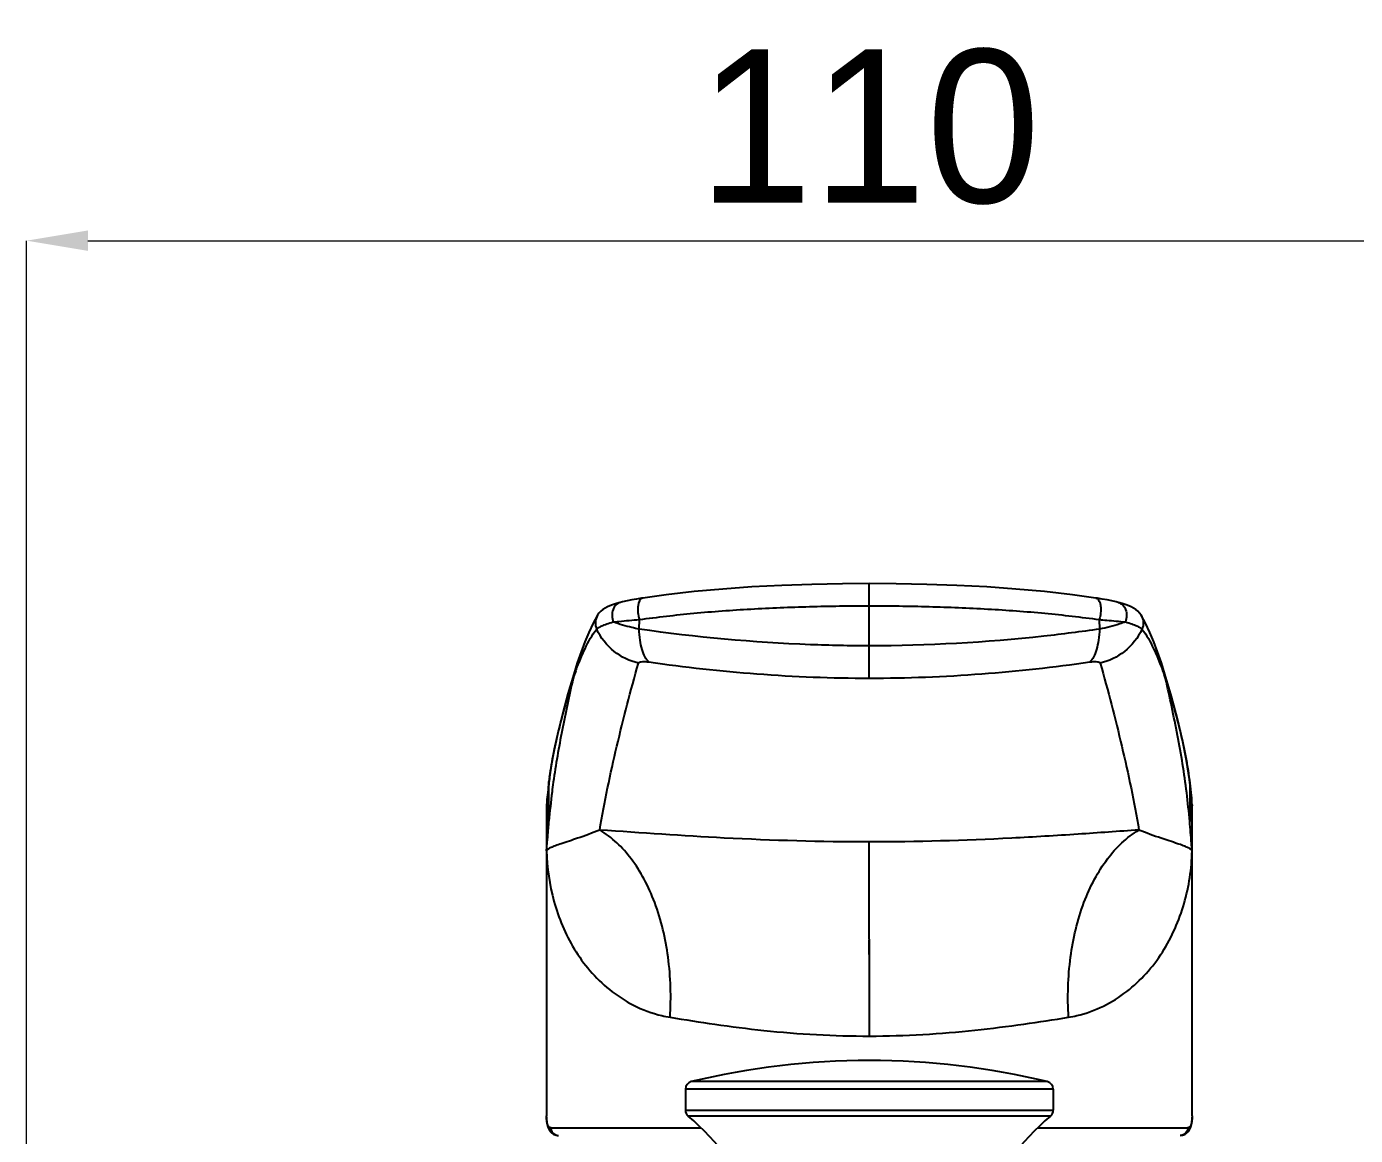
# Model space of a CAD drawing. Extents: x 0 to 1128, y 0 to 827.
# Drawn here: x 617.5 to 704.2, y 314 to 386.4 of the extents above; entities that cross this region are included whole.
import ezdxf

# ---------------------------------------------------------------- set-up
doc = ezdxf.new("R2010")
doc.units = 0
doc.header["$LTSCALE"] = 3
doc.header["$MEASUREMENT"] = 0
doc.header["$PDMODE"] = 3
doc.header["$PDSIZE"] = -10
doc.layers.get('0').update_dxf_attribs({"linetype": 'CONTINUOUS'})
doc.layers.get('DEFPOINTS').update_dxf_attribs({"linetype": 'CONTINUOUS'})
doc.styles.add('Daelim Dimension', font='')
doc.styles.get('Daelim Dimension').set_extended_font_data('나눔고딕')
doc.dimstyles.new('DEFAULT', dxfattribs={"dimscale": 2, "dimtxt": 2, "dimasz": 2, "dimexe": 0, "dimexo": 2, "dimgap": 1, "dimtad": 1, "dimdec": 1, "dimzin": 9, "dimdsep": 46, "dimtxsty": 'Daelim Dimension', "dimcen": 0.5, "dimclrd": 252, "dimclre": 252, "dimclrt": 3, "dimadec": 1, "dimazin": 0, "dimtfac": 1, "dimtdec": 1, "dimtix": 1, "dimtmove": 0, "dimatfit": 3, "dimfxl": 1, "dimtolj": 1, "dimtzin": 1, "dimlwd": 9, "dimlwe": 9, "dimarcsym": 0})

# ---------------------------------------------------------------- blocks, each defined once
blk = doc.blocks.new('*D6')
at = {"color": 5, "lineweight": 9, "ltscale": 0.5, "transparency": 16777216}
for p, q in [((617.498, 297.233), (617.498, 372.395)), ((621.498, 372.395), (723.499, 372.395)), ((727.499, 297.233), (727.499, 372.395))]:
    blk.add_line(p, q, dxfattribs=at)
at = {"color": 5, "ltscale": 0.5, "transparency": 16777216}
for points in [[(621.498, 373.061), (621.498, 371.728), (617.498, 372.395)], [(723.499, 373.061), (723.499, 371.728), (727.499, 372.395)]]:
    blk.add_solid(points, dxfattribs=at)
at = {"layer": 'DEFPOINTS', "color": 0, "ltscale": 0.5, "transparency": 16777216}
for p in [(727.499, 372.395), (617.498, 293.233), (727.499, 293.233)]:
    blk.add_point(p, dxfattribs=at)
at = {"color": 7, "ltscale": 0.5, "transparency": 16777216, "insert": (672.498, 379.803), "char_height": 10, "attachment_point": 5, "style": 'Daelim Dimension'}
blk.add_mtext('\\A1;110', dxfattribs=at)

msp = doc.modelspace()

# ---------------------------------------------------------------- linework, layer by layer
at = {"color": 7, "linetype": 'Continuous'}
for p, q in [((672.498, 343.851), (672.498, 350.018)), ((656.249, 348.788), (656.248, 348.788)), ((688.748, 348.788), (688.749, 348.788)), ((654.762, 347.958), (654.469, 347.435)), ((654.763, 347.96), (654.762, 347.958)), ((690.234, 347.959), (690.235, 347.958)), ((657.473, 347.048), (657.494, 347.671)), ((687.503, 347.672), (687.524, 347.048)), ((653.205, 344.108), (653.205, 344.107)), ((692.219, 342.642), (691.792, 344.108)), ((651.54, 336.578), (651.48, 336.033)), ((651.573, 336.939), (651.496, 336.24)), ((651.586, 336.994), (651.54, 336.578)), ((651.552, 336.688), (651.558, 336.798)), ((651.589, 334.475), (651.552, 336.688)), ((651.592, 337.103), (651.573, 336.939)), ((651.585, 334.507), (651.586, 336.994)), ((651.586, 336.994), (651.592, 337.103)), ((651.586, 336.994), (651.598, 337.102)), ((651.586, 336.994), (651.599, 337.102)), ((651.592, 337.103), (651.592, 337.103)), ((651.872, 337.061), (651.872, 337.056)), ((651.875, 337.061), (651.874, 337.056)), ((693.515, 336.106), (693.386, 337.239)), ((693.412, 336.986), (693.412, 334.5)), ((693.412, 336.986), (693.521, 335.995)), ((651.449, 335.737), (651.438, 335.576)), ((651.457, 335.846), (651.449, 335.737)), ((651.466, 335.952), (651.457, 335.846)), ((651.476, 336.056), (651.466, 335.952)), ((651.481, 336.105), (651.475, 335.995)), ((651.48, 336.033), (651.475, 335.995)), ((651.486, 333.233), (651.475, 335.995)), ((651.481, 336.105), (651.476, 336.056)), ((651.496, 336.24), (651.481, 336.105)), ((693.521, 336.052), (693.515, 336.105)), ((693.515, 336.105), (693.521, 335.996)), ((693.559, 335.576), (693.548, 335.73)), ((651.433, 335.441), (651.432, 335.408)), ((651.432, 335.409), (651.432, 315.289)), ((651.438, 335.576), (651.436, 335.508)), ((651.436, 335.508), (651.436, 332.585)), ((693.56, 335.563), (693.559, 335.576)), ((693.559, 335.576), (693.561, 335.507)), ((693.561, 332.585), (693.561, 335.507)), ((693.564, 315.289), (693.564, 335.43)), ((651.486, 333.233), (651.589, 334.475)), ((651.518, 333.631), (651.556, 334.1)), ((651.556, 334.1), (651.574, 334.313)), ((651.58, 334.376), (651.589, 334.475)), ((651.589, 334.474), (651.591, 334.507)), ((651.436, 332.585), (651.518, 333.631)), ((672.499, 320.493), (672.498, 333.162)), ((672.498, 325.812), (672.498, 326.778)), ((672.499, 323.413), (672.499, 324.122)), ((684.115, 317.52), (660.881, 317.52)), ((660.498, 317.033), (660.498, 315.656)), ((684.498, 317.033), (660.498, 317.033)), ((684.498, 317.033), (684.498, 315.656)), ((651.434, 315.214), (651.434, 315.206)), ((651.434, 315.207), (651.438, 315.066)), ((660.498, 315.656), (684.498, 315.656)), ((684.326, 315.278), (660.671, 315.278)), ((693.558, 315.062), (693.563, 315.207)), ((693.563, 315.214), (693.563, 315.207)), ((651.572, 314.429), (651.652, 314.295)), ((651.711, 314.511), (661.504, 314.513)), ((683.493, 314.513), (693.284, 314.511))]:
    msp.add_line(p, q, dxfattribs=at)
for points in [[(672.498, 350.018), (670.743, 350.007), (668.755, 349.969), (666.784, 349.901), (664.839, 349.8), (662.93, 349.665), (661.062, 349.494), (659.246, 349.286), (657.72, 349.076)], [(687.276, 349.076), (685.75, 349.286), (683.934, 349.494), (682.067, 349.665), (680.157, 349.8), (678.213, 349.901), (676.241, 349.969), (674.253, 350.007), (672.498, 350.018)], [(656.249, 348.788), (656.16, 348.765), (655.936, 348.701), (655.738, 348.636), (655.561, 348.568), (655.401, 348.497), (655.253, 348.418), (655.112, 348.327), (654.979, 348.219), (654.855, 348.088), (654.763, 347.96)], [(657.721, 349.076), (657.624, 349.061), (657.311, 349.01), (656.999, 348.954), (656.692, 348.892), (656.393, 348.824), (656.248, 348.788)], [(688.749, 348.788), (688.615, 348.821), (688.317, 348.889), (688.011, 348.951), (687.7, 349.008), (687.388, 349.059), (687.276, 349.076)], [(690.234, 347.959), (690.135, 348.097), (690.012, 348.224), (689.881, 348.33), (689.741, 348.419), (689.595, 348.497), (689.436, 348.568), (689.261, 348.635), (689.065, 348.699), (688.844, 348.763), (688.748, 348.788)], [(690.811, 346.828), (690.529, 347.431), (690.235, 347.958)], [(654.469, 347.435), (654.187, 346.832), (653.937, 346.22), (653.692, 345.571), (653.44, 344.846), (653.205, 344.109)], [(691.791, 344.108), (691.558, 344.842), (691.306, 345.567), (691.061, 346.216), (690.811, 346.828)], [(653.205, 344.107), (652.832, 342.834), (652.488, 341.575), (652.189, 340.372), (651.936, 339.221), (651.732, 338.117), (651.592, 337.103)], [(693.386, 337.239), (693.203, 338.485), (692.937, 339.808), (692.605, 341.196), (692.219, 342.642)], [(693.548, 335.73), (693.54, 335.841), (693.531, 335.948), (693.521, 336.052)], [(651.438, 335.577), (651.434, 335.509), (651.433, 335.441)], [(693.564, 335.43), (693.563, 335.498), (693.56, 335.563)], [(651.438, 315.066), (651.453, 314.885), (651.478, 314.723)], [(693.518, 314.72), (693.543, 314.882), (693.558, 315.062)], [(651.478, 314.723), (651.516, 314.572), (651.572, 314.429)], [(651.652, 314.295), (651.765, 314.173), (651.905, 314.081), (652.055, 314.028), (652.204, 314.011)], [(692.792, 314.011), (692.941, 314.028), (693.091, 314.08), (693.23, 314.172), (693.343, 314.293), (693.424, 314.427)], [(693.424, 314.427), (693.48, 314.57), (693.518, 314.72)]]:
    msp.add_lwpolyline(points, dxfattribs=at)
for centre, radius, start, end in [((670.523, 337.931), 18.332, 159.31985, 160.29184), ((674.491, 337.933), 18.314, 19.6429, 20.69102), ((670.057, 338.098), 17.836, 160.2915, 161.27749), ((674.961, 338.101), 17.814, 18.73121, 19.64255), ((690.861, 343.827), 0.972, 359.53191, 16.78443), ((668.419, 335.135), 16.936, 172.32908, 173.3317), ((667.535, 334.497), 16.131, 175.73438, 176.15918), ((662.261, 334.898), 10.842, 174.90458, 175.77422), ((652.421, 336.036), 0.941, 175.69885, 180.13469), ((652.438, 336.034), 0.959, 173.47245, 175.70525), ((682.895, 334.913), 10.682, 4.21493, 5.08965), ((677.341, 334.492), 16.251, 3.82823, 4.25499), ((652.915, 335.41), 1.482, 176.20987, 180.04842), ((670.802, 334.276), 19.406, 176.1524, 176.35982), ((673.558, 334.236), 20.043, 3.63536, 3.83585), ((692.097, 335.41), 1.467, 0.5779, 3.80214), ((691.98, 335.408), 1.584, 359.99861, 0.61072), ((660.738, 329.392), 7.769, 256.74519, 260.79418), ((684.223, 329.588), 7.968, 279.2334, 283.17939), ((672.565, 268.904), 50, 90.07697, 103.51384), ((672.431, 268.904), 50, 76.48616, 89.92303), ((660.998, 317.033), 0.5, 103.51384, 180), ((683.998, 317.033), 0.5, 0, 76.48616), ((660.998, 315.656), 0.5, 180, 229.0931), ((647.574, 300.163), 20, 4.99481, 49.0931), ((697.422, 300.163), 20, 130.9069, 175.00519), ((683.998, 315.656), 0.5, 310.9069, 0), ((652.205, 314.5), 0.488, 257.98529, 269.95052)]:
    msp.add_arc(centre, radius, start, end, dxfattribs=at)
for points, knots in [([(656.248, 348.788), (656.142, 348.761), (655.933, 348.637), (655.744, 348.315), (655.686, 347.919), (655.736, 347.646), (655.783, 347.515)], [0, 0, 0, 0, 0.218161, 0.457334, 0.721858, 1, 1, 1, 1]), ([(657.72, 349.076), (657.53, 349.047), (657.408, 348.697), (657.384, 348.37), (657.395, 348.055), (657.443, 347.822), (657.494, 347.671)], [0, 0, 0, 0, 0.382131, 0.527923, 0.684213, 1, 1, 1, 1]), ([(687.276, 349.076), (687.311, 349.07), (687.387, 349.038), (687.479, 348.932), (687.551, 348.773), (687.616, 348.49), (687.613, 348.11), (687.549, 347.809), (687.503, 347.671)], [0, 0, 0, 0, 0.068338, 0.154927, 0.267618, 0.404665, 0.717472, 1, 1, 1, 1]), ([(688.749, 348.788), (688.855, 348.761), (689.063, 348.637), (689.252, 348.315), (689.311, 347.919), (689.26, 347.646), (689.214, 347.515)], [0, 0, 0, 0, 0.218161, 0.457335, 0.721859, 1, 1, 1, 1]), ([(654.762, 347.958), (654.679, 347.824), (654.577, 347.508), (654.638, 347.182), (654.704, 347.037)], [0, 0, 0, 0, 0.498598, 1, 1, 1, 1]), ([(657.494, 347.671), (658.672, 347.835), (661.09, 348.115), (664.796, 348.382), (668.618, 348.536), (671.199, 348.57), (672.498, 348.569)], [0, 0, 0, 0, 0.237223, 0.485332, 0.740814, 1, 1, 1, 1]), ([(672.498, 348.569), (673.798, 348.57), (676.379, 348.536), (680.201, 348.382), (683.906, 348.115), (686.325, 347.835), (687.503, 347.671)], [0, 0, 0, 0, 0.259186, 0.514667, 0.762775, 1, 1, 1, 1]), ([(690.235, 347.958), (690.318, 347.823), (690.42, 347.507), (690.358, 347.181), (690.292, 347.035)], [0, 0, 0, 0, 0.498577, 1, 1, 1, 1]), ([(653.373, 344.405), (653.547, 344.867), (653.929, 345.772), (654.389, 346.659), (654.704, 347.037)], [0, 0, 0, 0, 0.500964, 1, 1, 1, 1]), ([(654.704, 347.036), (654.734, 347.079), (654.844, 347.165), (655.066, 347.278), (655.389, 347.401), (655.64, 347.476), (655.783, 347.515)], [0, 0, 0, 0, 0.133169, 0.34025, 0.627941, 1, 1, 1, 1]), ([(657.426, 344.825), (656.855, 344.962), (655.737, 345.502), (654.962, 346.481), (654.704, 347.036)], [0, 0, 0, 0, 0.489884, 1, 1, 1, 1]), ([(655.783, 347.515), (655.907, 347.528), (656.477, 347.587), (657.047, 347.636), (657.494, 347.671)], [0, 0, 0, 0, 0.217971, 1, 1, 1, 1]), ([(657.473, 347.048), (657.313, 347.079), (656.742, 347.201), (656.179, 347.364), (655.785, 347.515)], [0, 0, 0, 0, 0.277954, 1, 1, 1, 1]), ([(672.498, 345.956), (671.217, 345.956), (666.194, 346.054), (661.178, 346.516), (657.473, 347.048)], [0, 0, 0, 0, 0.254924, 1, 1, 1, 1]), ([(658.108, 344.905), (658.009, 344.994), (657.832, 345.253), (657.648, 345.741), (657.524, 346.357), (657.483, 346.808), (657.473, 347.048)], [0, 0, 0, 0, 0.175254, 0.404104, 0.68421, 1, 1, 1, 1]), ([(687.524, 347.048), (686.311, 346.874), (681.326, 346.244), (676.297, 345.956), (672.498, 345.956)], [0, 0, 0, 0, 0.24392, 1, 1, 1, 1]), ([(687.524, 347.048), (687.513, 346.808), (687.472, 346.357), (687.349, 345.741), (687.164, 345.253), (686.988, 344.994), (686.889, 344.905)], [0, 0, 0, 0, 0.31579, 0.595896, 0.824746, 1, 1, 1, 1]), ([(687.502, 347.671), (687.665, 347.658), (688.236, 347.612), (688.806, 347.559), (689.214, 347.515)], [0, 0, 0, 0, 0.283979, 1, 1, 1, 1]), ([(689.212, 347.515), (689.091, 347.469), (688.54, 347.275), (687.971, 347.135), (687.524, 347.048)], [0, 0, 0, 0, 0.221187, 1, 1, 1, 1]), ([(690.292, 347.035), (690.034, 346.481), (689.259, 345.501), (688.141, 344.962), (687.57, 344.825)], [0, 0, 0, 0, 0.510118, 1, 1, 1, 1]), ([(689.214, 347.515), (689.357, 347.475), (689.609, 347.4), (689.933, 347.277), (690.154, 347.164), (690.263, 347.079), (690.292, 347.035)], [0, 0, 0, 0, 0.374379, 0.661971, 0.86786, 1, 1, 1, 1]), ([(690.292, 347.035), (690.607, 346.658), (691.067, 345.77), (691.449, 344.865), (691.624, 344.403)], [0, 0, 0, 0, 0.499053, 1, 1, 1, 1]), ([(654.9, 333.941), (655.049, 334.859), (655.404, 336.686), (656.216, 340.322), (656.922, 343.029), (657.425, 344.826)], [0, 0, 0, 0, 0.249652, 0.49925, 1, 1, 1, 1]), ([(657.431, 344.825), (657.461, 344.889), (657.626, 344.934), (657.851, 344.934), (658.019, 344.918), (658.112, 344.905)], [0, 0, 0, 0, 0.30024, 0.599765, 1, 1, 1, 1]), ([(658.111, 344.904), (660.453, 344.568), (665.24, 344.042), (670.054, 343.851), (672.5, 343.851)], [0, 0, 0, 0, 0.491629, 1, 1, 1, 1]), ([(672.5, 343.851), (674.947, 343.851), (679.76, 344.042), (684.547, 344.568), (686.889, 344.905)], [0, 0, 0, 0, 0.508375, 1, 1, 1, 1]), ([(686.889, 344.905), (686.982, 344.918), (687.15, 344.934), (687.375, 344.934), (687.539, 344.889), (687.57, 344.825)], [0, 0, 0, 0, 0.400402, 0.699768, 1, 1, 1, 1]), ([(687.572, 344.825), (688.075, 343.029), (688.78, 340.322), (689.593, 336.686), (689.947, 334.859), (690.096, 333.941)], [0, 0, 0, 0, 0.50075, 0.750348, 1, 1, 1, 1]), ([(651.635, 337.396), (651.707, 337.928), (651.899, 338.998), (652.387, 341.146), (652.841, 342.75), (653.164, 343.82)], [0, 0, 0, 0, 0.243919, 0.492745, 1, 1, 1, 1]), ([(653.165, 343.819), (652.912, 342.701), (652.434, 340.457), (652.029, 338.198), (651.872, 337.061)], [0, 0, 0, 0, 0.499759, 1, 1, 1, 1]), ([(693.213, 336.375), (693.061, 337.629), (692.634, 340.119), (692.11, 342.589), (691.832, 343.819)], [0, 0, 0, 0, 0.500488, 1, 1, 1, 1]), ([(691.833, 343.82), (692.177, 342.682), (692.652, 340.975), (693.105, 338.967), (693.303, 337.832), (693.376, 337.267), (693.41, 336.986)], [0, 0, 0, 0, 0.507829, 0.756575, 0.879012, 1, 1, 1, 1]), ([(651.872, 337.056), (651.843, 336.845), (651.732, 335.997), (651.648, 335.147), (651.591, 334.507)], [0, 0, 0, 0, 0.24925, 1, 1, 1, 1]), ([(651.475, 335.995), (651.474, 335.985), (651.469, 335.94), (651.465, 335.895), (651.462, 335.861)], [0, 0, 0, 0, 0.230284, 1, 1, 1, 1]), ([(693.521, 335.995), (693.522, 335.985), (693.527, 335.94), (693.531, 335.895), (693.535, 335.86)], [0, 0, 0, 0, 0.231293, 1, 1, 1, 1]), ([(654.903, 333.936), (654.425, 333.741), (653.589, 333.437), (652.616, 333.124), (652.04, 332.929), (651.752, 332.814), (651.555, 332.71), (651.459, 332.628), (651.436, 332.585)], [0, 0, 0, 0, 0.413855, 0.713177, 0.820747, 0.902194, 0.961081, 1, 1, 1, 1]), ([(659.494, 321.723), (659.576, 323.029), (659.501, 325.574), (658.791, 328.608), (657.849, 330.719), (656.779, 332.423), (655.705, 333.466), (654.906, 333.939)], [0, 0, 0, 0, 0.288239, 0.55705, 0.680563, 0.795545, 1, 1, 1, 1]), ([(672.5, 333.162), (669.34, 333.162), (663.469, 333.331), (657.614, 333.756), (654.91, 333.939)], [0, 0, 0, 0, 0.538301, 1, 1, 1, 1]), ([(690.092, 333.94), (688.768, 333.85), (686.004, 333.653), (680.145, 333.291), (675.6, 333.162), (672.5, 333.162)], [0, 0, 0, 0, 0.225925, 0.472036, 1, 1, 1, 1]), ([(685.502, 321.723), (685.421, 323.029), (685.496, 325.573), (686.206, 328.607), (687.147, 330.718), (688.217, 332.422), (689.291, 333.465), (690.09, 333.939)], [0, 0, 0, 0, 0.288224, 0.55703, 0.680549, 0.795535, 1, 1, 1, 1]), ([(693.561, 332.585), (693.538, 332.628), (693.441, 332.711), (693.245, 332.814), (692.957, 332.93), (692.381, 333.125), (691.408, 333.438), (690.572, 333.741), (690.095, 333.937)], [0, 0, 0, 0, 0.038946, 0.097842, 0.179287, 0.286847, 0.586145, 1, 1, 1, 1]), ([(693.561, 332.585), (693.548, 332.745), (693.499, 333.383), (693.449, 334.022), (693.412, 334.5)], [0, 0, 0, 0, 0.25074, 1, 1, 1, 1]), ([(651.436, 332.585), (651.46, 331.476), (651.783, 329.237), (652.881, 326.602), (654.235, 324.729), (655.523, 323.466), (657.101, 322.431), (658.315, 321.981), (658.957, 321.83)], [0, 0, 0, 0, 0.23645, 0.477056, 0.60028, 0.727178, 0.859549, 1, 1, 1, 1]), ([(686.04, 321.83), (686.641, 321.97), (687.793, 322.387), (689.811, 323.655), (691.784, 325.879), (693.19, 329.103), (693.536, 331.423), (693.561, 332.585)], [0, 0, 0, 0, 0.131617, 0.258694, 0.505759, 0.752011, 1, 1, 1, 1]), ([(659.495, 321.723), (660.466, 321.565), (662.501, 321.242), (666.823, 320.685), (670.2, 320.493), (672.498, 320.493)], [0, 0, 0, 0, 0.225906, 0.472605, 1, 1, 1, 1]), ([(672.498, 320.493), (673.666, 320.496), (675.97, 320.568), (679.335, 320.856), (682.501, 321.255), (684.533, 321.56), (685.501, 321.723)], [0, 0, 0, 0, 0.267931, 0.528481, 0.774666, 1, 1, 1, 1]), ([(651.711, 314.511), (651.668, 314.511), (651.57, 314.551), (651.49, 314.711), (651.444, 314.937), (651.435, 315.116), (651.434, 315.219)], [0, 0, 0, 0, 0.155099, 0.348233, 0.625085, 1, 1, 1, 1]), ([(693.563, 315.218), (693.561, 315.116), (693.552, 314.936), (693.506, 314.71), (693.425, 314.55), (693.327, 314.511), (693.284, 314.512)], [0, 0, 0, 0, 0.375158, 0.65188, 0.844708, 1, 1, 1, 1]), ([(651.711, 314.511), (651.711, 314.4), (651.788, 314.171), (651.995, 314.045), (652.103, 314.022)], [0, 0, 0, 0, 0.501987, 1, 1, 1, 1]), ([(693.286, 314.511), (693.286, 314.384), (693.182, 314.12), (692.918, 314.011), (692.792, 314.011)], [0, 0, 0, 0, 0.502347, 1, 1, 1, 1])]:
    msp.add_open_spline(points, degree=3, knots=knots, dxfattribs=at)
for points in [[(653.206, 344.107), (653.178, 344.015), (653.163, 343.917), (653.164, 343.82)], [(693.406, 334.501), (693.35, 335.126), (693.289, 335.751), (693.213, 336.375)], [(651.434, 315.218), (651.433, 315.242), (651.433, 315.266), (651.433, 315.29)], [(693.564, 315.29), (693.564, 315.266), (693.563, 315.242), (693.563, 315.218)]]:
    msp.add_open_spline(points, degree=3, dxfattribs=at)

# ---------------------------------------------------------------- dimensions: what is measured, and where the dimension line sits
at = {"color": 5, "ltscale": 0.5}
dim = msp.add_linear_dim(base=(727.499, 372.395), p1=(617.498, 293.233), p2=(727.499, 293.233), dimstyle='DEFAULT', override={"dimtxt": 5, "dimclrd": 5, "dimclre": 5, "dimclrt": 7}, dxfattribs=at)
dim.commit()
dim.dimension.update_dxf_attribs({"geometry": '*D6', "text_midpoint": (672.498, 379.803)})

doc.saveas('drawing.dxf')
